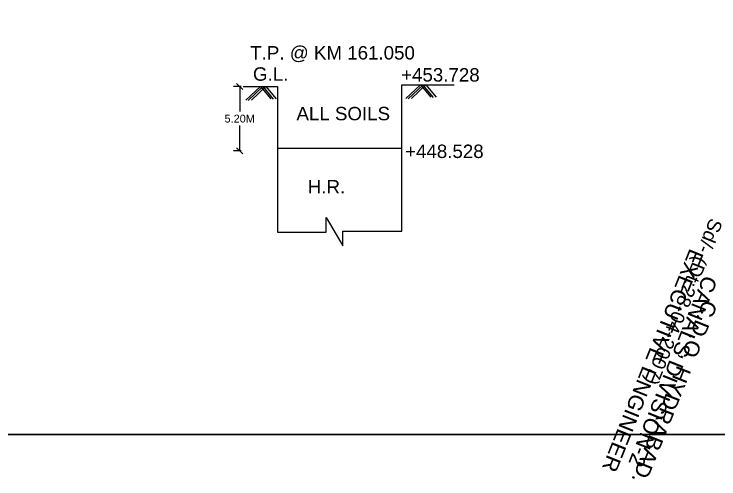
# Model space of a CAD drawing. Header units: inches. Extents: x 20221.8 to 20320.1, y 17529.5 to 17601.
# Drawn here: x 20266.53 to 20287.36, y 17532.92 to 17546.66 of the extents above; entities that cross this region are included whole.
import ezdxf

# ---------------------------------------------------------------- set-up
doc = ezdxf.new("R2010")
doc.units = ezdxf.units.IN
doc.header["$MEASUREMENT"] = 0
for name, color, linetype in [('DIMENSION', 255, 'Continuous'), ('DRAWING', 2, 'Continuous'), ('HATCH', 7, 'Continuous'), ('TEXT', 255, 'Continuous'), ('TXT @ 1', 7, 'Continuous')]:
    doc.layers.add(name, color=color, linetype=linetype)
doc.styles.add('Notes', font='arial.ttf', dxfattribs={"height": 0.1})
doc.styles.get("Standard").update_dxf_attribs({"font": 'arial.ttf'})
doc.dimstyles.get("Standard").update_dxf_attribs({"dimtxt": 0.18, "dimasz": 0.18, "dimexe": 0.18, "dimexo": 0.0625, "dimgap": 0.09, "dimtad": 0, "dimtih": 1, "dimtoh": 1, "dimdec": 4, "dimzin": 0, "dimdsep": 46, "dimtxsty": 'Standard', "dimblk": 'OBLIQUE', "dimcen": 0.09, "dimadec": 0, "dimazin": 0, "dimtfac": 1, "dimtdec": 4, "dimtofl": 0, "dimtmove": 0, "dimatfit": 3, "dimfxl": 1, "dimtolj": 1, "dimtzin": 0, "dimarcsym": 0})

# ---------------------------------------------------------------- blocks, each defined once
blk = doc.blocks.new('_Oblique')
at = {"color": 0, "linetype": 'ByBlock', "lineweight": -2}
blk.add_line((-0.5, -0.5), (0.5, 0.5), dxfattribs=at)
blk = doc.blocks.new('*D84')
at = {"layer": 'Defpoints', "color": 0, "transparency": 16777216}
for p in [(20273.3, 17544.522), (20273.197, 17542.617), (20273.3, 17542.617)]:
    blk.add_point(p, dxfattribs=at)
at = {"layer": 'DIMENSION', "color": 0, "lineweight": -2, "transparency": 16777216}
for p, q in [((20273.238, 17544.522), (20273.017, 17544.522)), ((20273.197, 17544.522), (20273.197, 17543.777)), ((20273.197, 17542.617), (20273.197, 17543.362)), ((20273.238, 17542.617), (20273.017, 17542.617))]:
    blk.add_line(p, q, dxfattribs=at)
at = {"layer": 'DIMENSION', "color": 0, "lineweight": -2, "transparency": 16777216, "xscale": 0.18, "yscale": 0.18, "zscale": 0.18}
for p, rotation in [((20273.197, 17544.522), 90), ((20273.197, 17542.617), 270)]:
    blk.add_blockref('_Oblique', p, dxfattribs=dict(at, rotation=rotation))
at = {"layer": 'DIMENSION', "color": 0, "transparency": 16777216, "insert": (20273.197, 17543.569), "char_height": 0.2308, "attachment_point": 5}
blk.add_mtext('\\A1;5.20M', dxfattribs=at)

msp = doc.modelspace()

# ---------------------------------------------------------------- linework, layer by layer
at = {"layer": 'DRAWING'}
msp.add_line((20221.83246, 17534.227), (20319.68131, 17534.227), dxfattribs=at)
for points in [[(20273.30001, 17544.52205), (20274.31889, 17544.52205), (20274.31889, 17540.21231), (20275.74968, 17540.21231), (20275.74968, 17540.64504), (20276.24592, 17539.81167), (20276.24592, 17540.247), (20277.9886, 17540.247), (20277.9886, 17544.56722), (20279.53326, 17544.56722)], [(20273.80945, 17544.52205), (20273.3804, 17544.11606)], [(20273.88017, 17544.51532), (20273.45111, 17544.10934)], [(20273.97109, 17544.52037), (20273.54204, 17544.11438)], [(20273.80945, 17544.52205), (20274.11282, 17544.15474)], [(20273.88017, 17544.51532), (20274.18353, 17544.14801)], [(20273.97109, 17544.52037), (20274.27445, 17544.15306)], [(20278.5389, 17544.5698), (20278.10985, 17544.16382)], [(20278.60962, 17544.56308), (20278.18056, 17544.15709)], [(20278.70054, 17544.56812), (20278.27148, 17544.16214)], [(20278.5389, 17544.5698), (20278.84226, 17544.20249)], [(20278.60962, 17544.56308), (20278.91298, 17544.19576)], [(20278.70054, 17544.56812), (20279.0039, 17544.20081)], [(20274.31889, 17542.69959), (20277.9886, 17542.69959)]]:
    msp.add_lwpolyline(points, dxfattribs=at)
at = {"layer": 'HATCH'}
msp.add_lwpolyline([(20221.83246, 17600.95378), (20319.68131, 17600.95378), (20319.68131, 17534.227), (20221.83246, 17534.227)], close=True, dxfattribs=at)

# ---------------------------------------------------------------- texts
at = {"layer": 'TEXT', "char_height": 0.396, "width": 9.06048, "attachment_point": 1}
for s, insert in [('T.P. @ KM 161.050', (20273.50845, 17545.71439)), ('G.L.', (20273.58937, 17545.08712)), ('+453.728', (20277.96762, 17545.06268)), ('ALL SOILS', (20274.87414, 17543.9171)), ('+448.528', (20278.08476, 17542.80166)), ('H.R.', (20275.20973, 17541.75428))]:
    msp.add_mtext(s, dxfattribs=dict(at, insert=insert))
at = {"layer": 'TXT @ 1', "style": 'Notes'}
for s, height, p in [('Sd/- (Dt:28-04-2007)', 0.4089125, (20287.10235, 17540.65705)), ('EXECUTIVE ENGINEER', 0.4498038, (20286.50159, 17539.74983)), ('EXECUTIVE ENGINEER', 0.4498038, (20286.50332, 17539.75379)), ('CANALS DIVISION-2', 0.4498038, (20286.90845, 17538.96104)), ('CANALS DIVISION-2', 0.4498038, (20286.91018, 17538.965)), ('C.D.O, HYDRABAD.', 0.4498038, (20286.90886, 17538.23726)), ('C.D.O, HYDRABAD.', 0.4498038, (20286.91059, 17538.24123))]:
    msp.add_text(s, height=height, rotation=248.185399, dxfattribs=at).set_placement(p)

# ---------------------------------------------------------------- dimensions: what is measured, and where the dimension line sits
at = {"layer": 'DIMENSION'}
dim = msp.add_linear_dim(base=(20273.19695, 17542.61676), p1=(20273.30001, 17544.52205), p2=(20273.30001, 17542.61676), angle=90, text='5.20M', dimstyle='Standard', override={"dimtxt": 0.230769}, dxfattribs=at)
dim.commit()
dim.dimension.update_dxf_attribs({"geometry": '*D84', "text_midpoint": (20273.19695, 17543.5694)})

doc.saveas('drawing.dxf')
